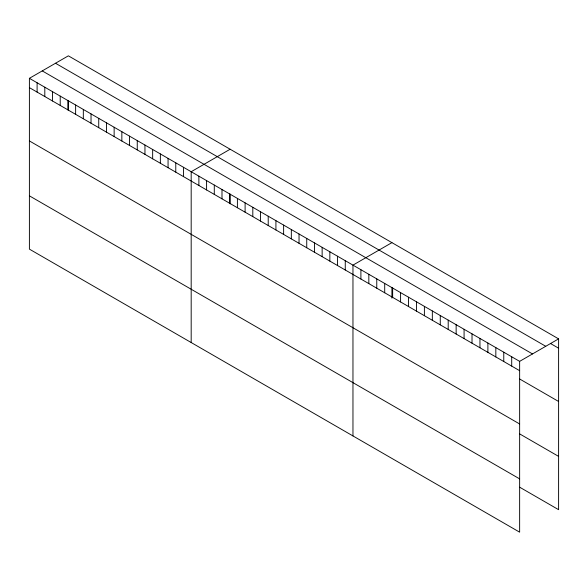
<?xml version="1.0" encoding="UTF-8"?>
<svg xmlns="http://www.w3.org/2000/svg" width="588" height="588" viewBox="0 0 588 588"><rect width="100%" height="100%" fill="white"/><g stroke="black" fill="none" stroke-linecap="round" stroke-linejoin="round"><path stroke-width="0.88" d="M29.4 78.322L519.638 361.363L519.638 532.169L29.4 249.128L29.4 78.322L68.362 55.831L558.6 338.872L558.6 509.678L519.711 487.224M230.136 149.234L191.181 171.725L191.181 342.532M391.917 242.638L352.962 265.129L352.962 435.936M519.638 361.363L558.6 338.872M550.662 343.605L558.6 348.192M55.5 63.254L545.745 346.295M42.255 70.905L532.5 353.939M29.4 87.641L519.638 370.683M519.711 379.025L558.6 401.479M29.4 140.936L519.638 423.97M519.711 433.929L558.6 456.384M29.4 195.841L519.638 478.875M511.707 356.776L511.707 366.103M503.769 352.197L503.769 361.517M495.831 347.618L495.831 356.938M487.893 343.032L487.893 352.352M479.955 338.453L479.955 347.773M472.017 333.866L472.017 343.186M464.079 329.287L464.079 338.607M456.141 324.701L456.141 334.021M448.203 320.122L448.203 329.442M440.272 315.536L440.272 324.855M432.334 310.956L432.334 320.276M424.396 306.37L424.396 315.69M416.458 301.791L416.458 311.111M408.52 297.205L408.52 306.524M400.582 292.626L400.582 301.945M392.644 288.039L392.644 297.359M391.917 287.481L391.917 298.145M384.706 283.46L384.706 292.78M376.768 278.874L376.768 288.201M368.83 274.295L368.83 283.614M360.9 269.716L360.9 279.035M345.259 260.682L345.259 270.002M337.549 256.236L337.549 265.555M329.846 251.789L329.846 261.109M322.143 247.342L322.143 256.662M314.44 242.888L314.44 252.208M306.738 238.441L306.738 247.761M299.035 233.995L299.035 243.314M291.332 229.548L291.332 238.868M283.622 225.101L283.622 234.421M275.919 220.654L275.919 229.974M268.216 216.208L268.216 225.527M260.513 211.754L260.513 221.073M252.811 207.307L252.811 216.627M245.108 202.86L245.108 212.18M237.405 198.413L237.405 207.733M230.136 194.084L230.136 203.852M229.695 193.966L229.695 203.286M221.992 189.52L221.992 198.84M214.289 185.073L214.289 194.393M206.586 180.619L206.586 189.946M198.884 176.172L198.884 185.492M183.478 167.279L183.478 176.598M175.775 162.832L175.775 172.152M168.065 158.385L168.065 167.705M160.362 153.938L160.362 163.258M152.659 149.492L152.659 158.811M144.957 145.038L144.957 154.357M137.254 140.591L137.254 149.911M129.551 136.144L129.551 145.464M121.848 131.697L121.848 141.017M114.138 127.251L114.138 136.57M106.435 122.804L106.435 132.124M98.733 118.357L98.733 127.677M91.03 113.903L91.03 123.23M83.327 109.456L83.327 118.776M75.624 105.009L75.624 114.329M68.362 100.68L68.362 110.448M67.921 100.563L67.921 109.882M60.219 96.116L60.219 105.436M52.508 91.669L52.508 100.989M44.806 87.222L44.806 96.542M37.103 82.776L37.103 92.096"/></g></svg>
